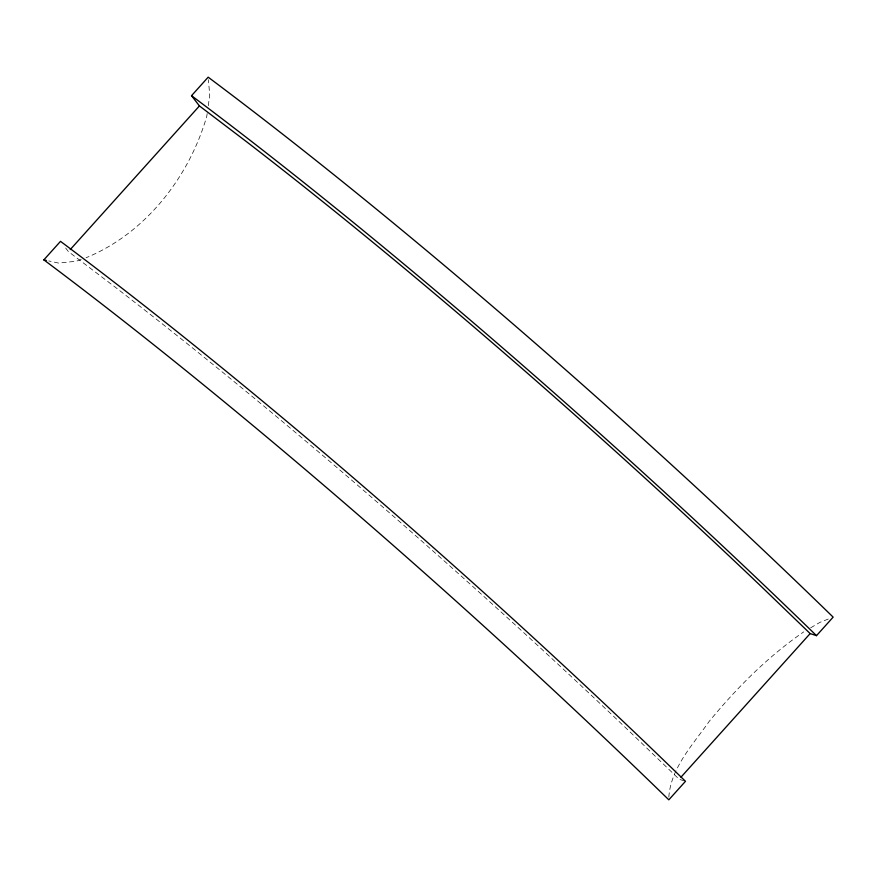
<?xml version="1.0" encoding="UTF-8"?>
<svg xmlns="http://www.w3.org/2000/svg" width="877" height="877" viewBox="0 0 877 877"><rect width="100%" height="100%" fill="white"/><g stroke="black" fill="none" stroke-linecap="round" stroke-linejoin="round"><path stroke-width="0.66" stroke-dasharray="4.38 3.29" d="M668.833 797.094C670.806 767.792 693.104 744.42 709.197 721.376C736.833 687.809 767.835 656.621 803.727 631.878M207.169 113.55L206.808 116.159C189.246 176.968 145.483 233.523 86.078 257.728M208.277 105.7L209.735 95.242L208.408 79.752M810.655 627.811L819.885 622.385L829.532 618.559M81.21 259.471L76.343 261.203L58.737 263.111L48.816 260.951M684.203 780.892L679.127 779.236L629.522 731.451A898.782 110.765 42 0 0 115.764 287.579L68.417 251.6L65.249 247.5"/><path stroke-width="1.32" d="M43.85 259.866L60.502 241.35A921.584 113.582 42 0 1 685.474 781.308L668.822 799.824A921.584 113.582 42 0 0 43.85 259.866L46.328 260.414M191.526 95.692L208.178 77.176A921.584 113.582 42 0 1 833.15 617.134L816.498 635.65L810.151 633.578L760.545 585.792A898.782 110.765 42 0 0 246.788 141.91L199.43 105.942L191.526 95.692A921.584 113.582 42 0 1 816.498 635.65M70.248 249.561L199.43 105.942M680.958 777.197L810.151 633.578"/></g></svg>
